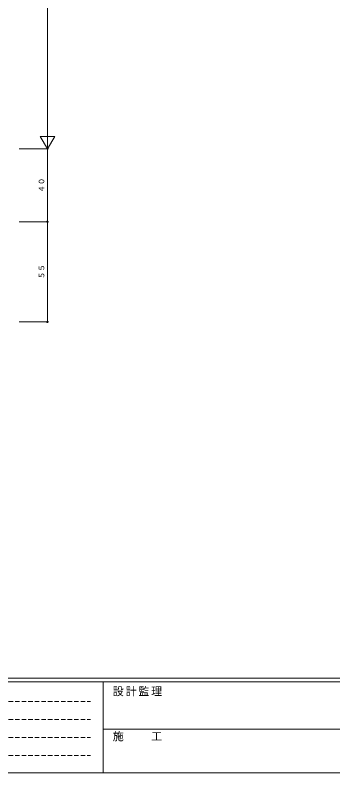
# Model space of a CAD drawing. Units: millimetres, scale not verified. Extents: x -594 to 539, y -420 to 386.
# Drawn here: x -270.3 to -95.8, y -420 to -3.8 of the extents above; entities that cross this region are included whole.
import ezdxf
from ezdxf.enums import TextEntityAlignment as Align

# ---------------------------------------------------------------- set-up
doc = ezdxf.new("R2010")
doc.units = ezdxf.units.MM
doc.header["$LTSCALE"] = 2
doc.linetypes.add('DASHED1', pattern=[1.8, 1.2, -0.6])
doc.layers.add('0-1_YKK_ZWAK', color=7, linetype='Continuous', lineweight=9)
doc.layers.add('0-7_YKK_D', color=6, linetype='Continuous', lineweight=9)
doc.styles.add('ＭＳ ゴシック', font='')
doc.styles.get('ＭＳ ゴシック').set_extended_font_data('MS Gothic')

msp = doc.modelspace()

# ---------------------------------------------------------------- linework, layer by layer
at = {"layer": '0-1_YKK_ZWAK'}
for p, q in [((510, -368), (-590, -368)), ((456, -370), (-590, -370)), ((-222, -370), (-222, -420)), ((-222, -395.999), (-38, -395.999)), ((-590, -420), (456, -420))]:
    msp.add_line(p, q, dxfattribs=at)
at = {"layer": '0-1_YKK_ZWAK', "linetype": 'DASHED1'}
for p, q in [((-583.43, -380.732), (-228.87, -380.732)), ((-583.43, -390.63), (-228.87, -390.63)), ((-583.43, -400.528), (-228.87, -400.528)), ((-583.43, -410.426), (-228.87, -410.426))]:
    msp.add_line(p, q, dxfattribs=at)
at = {"layer": '0-7_YKK_D'}
for p, q in [((-252.504, 72.711), (-252.504, -77.289)), ((-252.504, -77.289), (-256.504, -70.361)), ((-248.504, -70.361), (-256.504, -70.361)), ((-252.504, -77.289), (-248.504, -70.361)), ((-268.004, -77.289), (-252.004, -77.289)), ((-268.004, -77.289), (-252.004, -77.289)), ((-252.504, -77.289), (-252.504, -117.289)), ((-268.004, -117.289), (-252.004, -117.289)), ((-268.004, -117.289), (-252.004, -117.289)), ((-252.504, -117.289), (-252.504, -172.289)), ((-268.004, -172.289), (-252.004, -172.289))]:
    msp.add_line(p, q, dxfattribs=at)
for centre, start, end in [((-252.504, -117.289), 0, 180), ((-252.504, -117.289), 0, 180), ((-252.504, -117.289), 180, 0), ((-252.504, -117.289), 180, 0), ((-252.504, -172.289), 0, 180), ((-252.504, -172.289), 180, 0)]:
    msp.add_arc(centre, 0.375, start, end, dxfattribs=at)

# ---------------------------------------------------------------- texts
at = {"layer": '0-1_YKK_ZWAK', "char_height": 4.399, "attachment_point": 7, "style": 'ＭＳ ゴシック'}
for s, insert in [('\\T1.17;設計監理', (-216.615, -377.904)), ('\\T1.17;施\u3000\u3000工', (-216.615, -402.649))]:
    msp.add_mtext(s, dxfattribs=dict(at, insert=insert))
at = {"layer": '0-7_YKK_D', "color": 4, "style": 'ＭＳ ゴシック'}
for s, p in [('４０', (-253.404, -101.271)), ('５５', (-253.404, -148.771))]:
    msp.add_text(s, height=2.933, rotation=90, dxfattribs=at).set_placement(p, align=Align.BOTTOM_LEFT)

doc.saveas('drawing.dxf')
